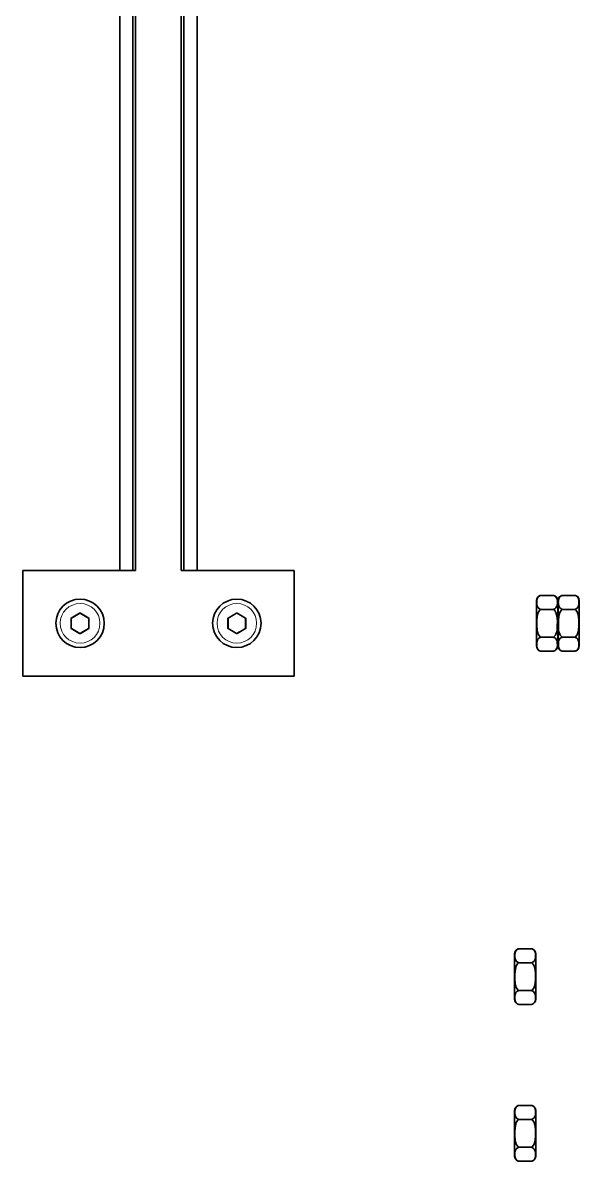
# Model space of a CAD drawing. Extents: x 155 to 1176, y 87 to 946.
# Drawn here: x 258.7 to 321.9, y 312.7 to 441.9 of the extents above; entities that cross this region are included whole.
import ezdxf

# ---------------------------------------------------------------- set-up
doc = ezdxf.new("R2010")
doc.units = 0

msp = doc.modelspace()

# ---------------------------------------------------------------- linework, layer by layer
at = {"color": 7, "lineweight": 35}
for p, q in [((269.75, 379.7), (269.75, 489)), ((271.25, 489), (271.25, 379.7)), ((271.55, 489), (271.55, 379.7)), ((276.74, 489), (276.74, 379.7)), ((277.04, 489), (277.04, 379.7)), ((278.54, 489), (278.54, 379.7))]:
    msp.add_line(p, q, dxfattribs=at)
at = {"color": 7, "lineweight": 35, "ltscale": 0.3}
for p, q in [((258.75, 379.7), (258.75, 367.7)), ((289.54, 379.7), (289.54, 367.7))]:
    msp.add_line(p, q, dxfattribs=at)
at = {"color": 7, "lineweight": 35, "ltscale": 0.275003}
for p, q in [((258.75, 379.7), (269.75, 379.7)), ((278.54, 379.7), (289.54, 379.7))]:
    msp.add_line(p, q, dxfattribs=at)
at = {"color": 7, "lineweight": 35, "ltscale": 0.0375}
for p, q in [((269.75, 379.7), (271.25, 379.7)), ((277.04, 379.7), (278.54, 379.7))]:
    msp.add_line(p, q, dxfattribs=at)
at = {"color": 7, "lineweight": 35, "ltscale": 0.0075}
for p, q in [((271.25, 379.7), (271.55, 379.7)), ((276.74, 379.7), (277.04, 379.7))]:
    msp.add_line(p, q, dxfattribs=at)
at = {"color": 7, "lineweight": 35, "ltscale": 0.009402}
for p, q in [((317.05, 376.28), (317.05, 375.9)), ((319.45, 376.28), (319.45, 375.9)), ((319.5, 376.28), (319.5, 375.9)), ((321.9, 376.28), (321.9, 375.9))]:
    msp.add_line(p, q, dxfattribs=at)
at = {"color": 7, "lineweight": 35, "ltscale": 0.001228}
for p, q in [((317.46, 376.85), (317.51, 376.86)), ((319.03, 376.85), (318.98, 376.86)), ((319.91, 376.85), (319.96, 376.86)), ((321.48, 376.85), (321.43, 376.86)), ((317.51, 370.54), (317.46, 370.56)), ((318.98, 370.54), (319.03, 370.56)), ((319.96, 370.54), (319.91, 370.56)), ((321.43, 370.54), (321.48, 370.56)), ((314.98, 336.75), (315.03, 336.76)), ((316.55, 336.75), (316.5, 336.76)), ((315.03, 330.44), (314.98, 330.46)), ((316.5, 330.44), (316.55, 330.46)), ((314.98, 318.96), (315.03, 318.97)), ((316.55, 318.96), (316.5, 318.97)), ((315.03, 312.65), (314.98, 312.66)), ((316.5, 312.65), (316.55, 312.66))]:
    msp.add_line(p, q, dxfattribs=at)
at = {"color": 7, "lineweight": 13, "ltscale": 0.039132}
for p, q in [((319.03, 376.85), (317.46, 376.85)), ((321.48, 376.85), (319.91, 376.85)), ((319.03, 375.32), (317.46, 375.32)), ((319.03, 375.23), (317.46, 375.23)), ((321.48, 375.32), (319.91, 375.32)), ((321.48, 375.23), (319.91, 375.23)), ((319.03, 372.17), (317.46, 372.17)), ((321.48, 372.17), (319.91, 372.17)), ((319.03, 372.09), (317.46, 372.09)), ((321.48, 372.09), (319.91, 372.09)), ((319.03, 370.56), (317.46, 370.56)), ((321.48, 370.56), (319.91, 370.56))]:
    msp.add_line(p, q, dxfattribs=at)
at = {"color": 7, "lineweight": 35, "ltscale": 0.036768}
for p, q in [((318.98, 376.86), (317.51, 376.86)), ((321.43, 376.86), (319.96, 376.86)), ((318.98, 370.54), (317.51, 370.54)), ((321.43, 370.54), (319.96, 370.54)), ((316.5, 336.76), (315.03, 336.76)), ((316.5, 330.44), (315.03, 330.44)), ((316.5, 318.97), (315.03, 318.97)), ((316.5, 312.65), (315.03, 312.65))]:
    msp.add_line(p, q, dxfattribs=at)
at = {"color": 7, "lineweight": 13, "ltscale": 0.027423}
msp.add_line((265.2, 374.89), (264.25, 374.34), dxfattribs=at)
at = {"color": 7, "lineweight": 35, "ltscale": 0.027424}
for p, q in [((265.22, 374.84), (264.27, 374.3)), ((266.22, 374.3), (265.27, 374.84)), ((283.01, 374.84), (282.06, 374.3)), ((284.01, 374.3), (283.06, 374.84)), ((264.25, 374.25), (264.25, 373.16)), ((266.25, 373.16), (266.25, 374.25)), ((282.04, 374.25), (282.04, 373.16)), ((284.04, 373.16), (284.04, 374.25))]:
    msp.add_line(p, q, dxfattribs=at)
at = {"color": 7, "lineweight": 13, "ltscale": 0.00125}
for p, q in [((265.2, 374.89), (265.22, 374.84)), ((265.3, 374.89), (265.27, 374.84)), ((282.99, 374.89), (283.01, 374.84)), ((283.09, 374.89), (283.06, 374.84)), ((264.2, 374.25), (264.25, 374.25)), ((264.25, 374.34), (264.27, 374.3)), ((266.25, 374.34), (266.22, 374.3)), ((266.3, 374.25), (266.25, 374.25)), ((281.99, 374.25), (282.04, 374.25)), ((282.04, 374.34), (282.06, 374.3)), ((284.04, 374.34), (284.01, 374.3)), ((284.09, 374.25), (284.04, 374.25)), ((264.2, 373.16), (264.25, 373.16)), ((264.25, 373.07), (264.27, 373.11)), ((265.2, 372.52), (265.22, 372.56)), ((265.3, 372.52), (265.27, 372.56)), ((266.25, 373.07), (266.22, 373.11)), ((266.3, 373.16), (266.25, 373.16)), ((281.99, 373.16), (282.04, 373.16)), ((282.04, 373.07), (282.06, 373.11)), ((282.99, 372.52), (283.01, 372.56)), ((283.09, 372.52), (283.06, 372.56)), ((284.04, 373.07), (284.01, 373.11)), ((284.09, 373.16), (284.04, 373.16))]:
    msp.add_line(p, q, dxfattribs=at)
at = {"color": 7, "lineweight": 13, "ltscale": 0.027424}
for p, q in [((266.25, 374.34), (265.3, 374.89)), ((282.99, 374.89), (282.04, 374.34)), ((284.04, 374.34), (283.09, 374.89)), ((264.2, 374.25), (264.2, 373.16)), ((266.3, 373.16), (266.3, 374.25)), ((281.99, 374.25), (281.99, 373.16)), ((284.09, 373.16), (284.09, 374.25)), ((264.25, 373.07), (265.2, 372.52))]:
    msp.add_line(p, q, dxfattribs=at)
at = {"color": 7, "lineweight": 35, "ltscale": 0.11937}
for p, q in [((317.05, 375.9), (317.05, 371.13)), ((319.45, 375.9), (319.45, 371.13)), ((319.5, 375.9), (319.5, 371.13)), ((321.9, 375.9), (321.9, 371.13)), ((314.56, 335.8), (314.56, 331.03)), ((316.96, 335.8), (316.96, 331.03)), ((314.56, 318.01), (314.56, 313.24)), ((316.96, 318.01), (316.96, 313.24))]:
    msp.add_line(p, q, dxfattribs=at)
at = {"color": 7, "lineweight": 13, "ltscale": 0.000750001}
for p, q in [((266.22, 374.23), (266.22, 374.26)), ((284.01, 374.23), (284.01, 374.26))]:
    msp.add_line(p, q, dxfattribs=at)
at = {"color": 7, "lineweight": 13, "ltscale": 0.000750008}
for p, q in [((264.27, 373.17), (264.28, 373.14)), ((282.07, 373.17), (282.07, 373.14))]:
    msp.add_line(p, q, dxfattribs=at)
at = {"color": 7, "lineweight": 35, "ltscale": 0.027425}
for p, q in [((264.27, 373.11), (265.22, 372.56)), ((265.27, 372.56), (266.22, 373.11)), ((282.06, 373.11), (283.01, 372.56)), ((283.06, 372.56), (284.01, 373.11))]:
    msp.add_line(p, q, dxfattribs=at)
at = {"color": 7, "lineweight": 13, "ltscale": 0.027425}
for p, q in [((265.3, 372.52), (266.25, 373.07)), ((282.04, 373.07), (282.99, 372.52)), ((283.09, 372.52), (284.04, 373.07))]:
    msp.add_line(p, q, dxfattribs=at)
at = {"color": 7, "lineweight": 35, "ltscale": 0.325}
for p, q in [((271.75, 367.7), (258.75, 367.7)), ((289.54, 367.7), (276.54, 367.7))]:
    msp.add_line(p, q, dxfattribs=at)
at = {"color": 7, "lineweight": 35, "ltscale": 0.119794}
msp.add_line((276.54, 367.7), (271.75, 367.7), dxfattribs=at)
at = {"color": 7, "lineweight": 35, "ltscale": 0.009401}
for p, q in [((314.56, 336.18), (314.56, 335.8)), ((316.96, 336.18), (316.96, 335.8)), ((314.56, 318.39), (314.56, 318.01)), ((316.96, 318.39), (316.96, 318.01))]:
    msp.add_line(p, q, dxfattribs=at)
at = {"color": 7, "lineweight": 13, "ltscale": 0.039131}
for p, q in [((316.55, 336.75), (314.98, 336.75)), ((316.55, 335.22), (314.98, 335.22)), ((316.55, 335.13), (314.98, 335.13)), ((316.55, 332.07), (314.98, 332.07)), ((316.55, 331.99), (314.98, 331.99)), ((316.55, 330.46), (314.98, 330.46)), ((316.55, 318.96), (314.98, 318.96)), ((316.55, 317.43), (314.98, 317.43)), ((316.55, 317.34), (314.98, 317.34)), ((316.55, 314.28), (314.98, 314.28)), ((316.55, 314.19), (314.98, 314.19)), ((316.55, 312.66), (314.98, 312.66))]:
    msp.add_line(p, q, dxfattribs=at)
at = {"color": 7, "lineweight": 35}
for points in [[(317.46, 376.85), (317.38, 376.82), (317.24, 376.7), (317.13, 376.52), (317.08, 376.22), (317.07, 376.05)], [(317.46, 375.32), (317.38, 375.36), (317.24, 375.47), (317.13, 375.66), (317.08, 375.95), (317.07, 376.05)], [(319.03, 376.85), (319.11, 376.82), (319.26, 376.7), (319.36, 376.52), (319.42, 376.22), (319.42, 376.05)], [(319.03, 375.32), (319.11, 375.36), (319.26, 375.47), (319.36, 375.66), (319.42, 375.95), (319.42, 376.05)], [(319.91, 376.85), (319.83, 376.82), (319.69, 376.7), (319.58, 376.52), (319.53, 376.22), (319.52, 376.05)], [(319.91, 375.32), (319.83, 375.36), (319.69, 375.47), (319.58, 375.66), (319.53, 375.95), (319.52, 376.05)], [(321.48, 376.85), (321.56, 376.82), (321.71, 376.7), (321.81, 376.52), (321.87, 376.22), (321.87, 376.05)], [(321.48, 375.32), (321.56, 375.36), (321.71, 375.47), (321.81, 375.66), (321.87, 375.95), (321.87, 376.05)], [(317.46, 375.23), (317.38, 375.16), (317.24, 374.94), (317.13, 374.56), (317.08, 373.98), (317.08, 373.37), (317.11, 372.96), (317.15, 372.75), (317.23, 372.48), (317.3, 372.35), (317.46, 372.17)], [(317.46, 375.23), (317.49, 375.26), (317.5, 375.3), (317.46, 375.32)], [(319.03, 375.23), (319, 375.26), (318.99, 375.3), (319.03, 375.32)], [(319.03, 375.23), (319.11, 375.16), (319.26, 374.94), (319.36, 374.56), (319.42, 373.98), (319.41, 373.37), (319.38, 372.96), (319.35, 372.75), (319.26, 372.48), (319.19, 372.35), (319.03, 372.17)], [(319.91, 375.23), (319.83, 375.16), (319.69, 374.94), (319.58, 374.56), (319.53, 373.98), (319.53, 373.37), (319.56, 372.96), (319.6, 372.75), (319.68, 372.48), (319.75, 372.35), (319.91, 372.17)], [(319.91, 375.23), (319.94, 375.26), (319.95, 375.3), (319.91, 375.32)], [(321.48, 375.23), (321.45, 375.26), (321.44, 375.3), (321.48, 375.32)], [(321.48, 375.23), (321.56, 375.16), (321.71, 374.94), (321.81, 374.56), (321.87, 373.98), (321.86, 373.37), (321.83, 372.96), (321.79, 372.75), (321.71, 372.48), (321.64, 372.35), (321.48, 372.17)], [(317.46, 372.17), (317.49, 372.15), (317.5, 372.11), (317.46, 372.09)], [(319.03, 372.17), (319, 372.15), (318.99, 372.11), (319.03, 372.09)], [(319.91, 372.17), (319.94, 372.15), (319.95, 372.11), (319.91, 372.09)], [(321.48, 372.17), (321.45, 372.15), (321.44, 372.11), (321.48, 372.09)], [(317.46, 370.56), (317.38, 370.59), (317.24, 370.71), (317.13, 370.89), (317.08, 371.18), (317.08, 371.49), (317.11, 371.69), (317.21, 371.9), (317.3, 372), (317.46, 372.09)], [(319.03, 370.56), (319.11, 370.59), (319.26, 370.71), (319.36, 370.89), (319.42, 371.18), (319.41, 371.49), (319.38, 371.69), (319.29, 371.9), (319.19, 372), (319.03, 372.09)], [(319.91, 370.56), (319.83, 370.59), (319.69, 370.71), (319.58, 370.89), (319.53, 371.18), (319.53, 371.49), (319.56, 371.69), (319.66, 371.9), (319.75, 372), (319.91, 372.09)], [(321.48, 370.56), (321.56, 370.59), (321.71, 370.71), (321.81, 370.89), (321.87, 371.18), (321.86, 371.49), (321.83, 371.69), (321.74, 371.9), (321.64, 372), (321.48, 372.09)], [(314.98, 336.75), (314.9, 336.71), (314.75, 336.6), (314.65, 336.41), (314.59, 336.12), (314.59, 335.95)], [(314.98, 335.22), (314.9, 335.25), (314.75, 335.37), (314.65, 335.55), (314.59, 335.84), (314.59, 335.95)], [(316.55, 336.75), (316.63, 336.71), (316.77, 336.6), (316.88, 336.41), (316.93, 336.12), (316.94, 335.95)], [(316.55, 335.22), (316.63, 335.25), (316.77, 335.37), (316.88, 335.55), (316.93, 335.84), (316.94, 335.95)], [(314.98, 335.13), (314.9, 335.06), (314.75, 334.83), (314.65, 334.46), (314.59, 333.88), (314.6, 333.27), (314.63, 332.86), (314.67, 332.65), (314.75, 332.38), (314.82, 332.25), (314.98, 332.07)], [(314.98, 335.13), (315.01, 335.16), (315.02, 335.2), (314.98, 335.22)], [(316.55, 335.13), (316.52, 335.16), (316.51, 335.2), (316.55, 335.22)], [(316.55, 335.13), (316.63, 335.06), (316.77, 334.83), (316.88, 334.46), (316.93, 333.88), (316.93, 333.27), (316.9, 332.86), (316.86, 332.65), (316.78, 332.38), (316.71, 332.25), (316.55, 332.07)], [(314.98, 332.07), (315.01, 332.05), (315.02, 332.01), (314.98, 331.99)], [(316.55, 332.07), (316.52, 332.05), (316.51, 332.01), (316.55, 331.99)], [(314.98, 330.46), (314.9, 330.49), (314.75, 330.61), (314.65, 330.79), (314.59, 331.08), (314.6, 331.39), (314.63, 331.59), (314.72, 331.8), (314.82, 331.9), (314.98, 331.99)], [(316.55, 330.46), (316.63, 330.49), (316.77, 330.61), (316.88, 330.79), (316.93, 331.08), (316.93, 331.39), (316.9, 331.59), (316.8, 331.8), (316.71, 331.9), (316.55, 331.99)], [(314.98, 318.96), (314.9, 318.92), (314.75, 318.81), (314.65, 318.62), (314.59, 318.33), (314.59, 318.16)], [(314.98, 317.43), (314.9, 317.46), (314.75, 317.58), (314.65, 317.76), (314.59, 318.05), (314.59, 318.16)], [(316.55, 318.96), (316.63, 318.92), (316.77, 318.81), (316.88, 318.62), (316.93, 318.33), (316.94, 318.16)], [(316.55, 317.43), (316.63, 317.46), (316.77, 317.58), (316.88, 317.76), (316.93, 318.05), (316.94, 318.16)], [(314.98, 317.34), (314.9, 317.27), (314.75, 317.04), (314.65, 316.67), (314.59, 316.09), (314.6, 315.48), (314.63, 315.07), (314.67, 314.86), (314.75, 314.59), (314.82, 314.46), (314.98, 314.28)], [(314.98, 317.34), (315.01, 317.36), (315.02, 317.4), (314.98, 317.43)], [(316.55, 317.34), (316.52, 317.36), (316.51, 317.4), (316.55, 317.43)], [(316.55, 317.34), (316.63, 317.27), (316.77, 317.04), (316.88, 316.67), (316.93, 316.09), (316.93, 315.48), (316.9, 315.07), (316.86, 314.86), (316.78, 314.59), (316.71, 314.46), (316.55, 314.28)], [(314.98, 312.66), (314.9, 312.7), (314.75, 312.81), (314.65, 313), (314.59, 313.29), (314.6, 313.6), (314.63, 313.8), (314.72, 314.01), (314.82, 314.1), (314.98, 314.19)], [(314.98, 314.28), (315.01, 314.26), (315.02, 314.22), (314.98, 314.19)], [(316.55, 314.28), (316.52, 314.26), (316.51, 314.22), (316.55, 314.19)], [(316.55, 312.66), (316.63, 312.7), (316.77, 312.81), (316.88, 313), (316.93, 313.29), (316.93, 313.6), (316.9, 313.8), (316.8, 314.01), (316.71, 314.1), (316.55, 314.19)]]:
    msp.add_lwpolyline(points, dxfattribs=at)
for centre in [(265.25, 373.7), (283.04, 373.7)]:
    msp.add_circle(centre, 2.75, dxfattribs=at)
at = {"color": 7, "lineweight": 13}
for centre in [(265.25, 373.7), (283.04, 373.7)]:
    msp.add_circle(centre, 2.25, dxfattribs=at)
at = {"color": 7, "lineweight": 35}
for centre, radius, start, end in [((317.65, 376.28), 0.6, 103.039, 180), ((318.85, 376.28), 0.6, 360, 76.961), ((320.1, 376.28), 0.6, 103.039, 180), ((321.3, 376.28), 0.6, 360, 76.961), ((265.25, 374.8), 0.05, 60, 120), ((283.04, 374.8), 0.05, 60, 120), ((264.3, 374.25), 0.05, 120, 180), ((266.2, 374.25), 0.05, 0, 60), ((282.09, 374.25), 0.05, 120, 180), ((283.99, 374.25), 0.05, 0, 60), ((264.3, 373.16), 0.05, 180, 240), ((265.25, 372.61), 0.05, 240, 300), ((266.2, 373.16), 0.05, 300, 360), ((282.09, 373.16), 0.05, 180, 240), ((283.04, 372.61), 0.05, 240, 300), ((283.99, 373.16), 0.05, 300, 360), ((317.65, 371.13), 0.6, 180, 256.961), ((318.85, 371.13), 0.6, 283.039, 0), ((320.1, 371.13), 0.6, 180, 256.961), ((321.3, 371.13), 0.6, 283.039, 0), ((315.16, 336.18), 0.6, 103.039, 180), ((316.36, 336.18), 0.6, 360, 76.961), ((315.16, 331.03), 0.6, 180, 256.961), ((316.36, 331.03), 0.6, 283.039, 0), ((315.16, 318.39), 0.6, 103.039, 180), ((316.36, 318.39), 0.6, 360, 76.961), ((315.16, 313.24), 0.6, 180, 256.961), ((316.36, 313.24), 0.6, 283.039, 0)]:
    msp.add_arc(centre, radius, start, end, dxfattribs=at)
at = {"color": 7, "lineweight": 13}
for centre, radius, start, end in [((288.16, 334.02), 46.8, 119.3132, 120.6868), ((265.25, 374.8), 0.1, 60, 120), ((265.22, 374.81), 0.0333, 23.2811, 78.5588), ((242.06, 333.55), 47.34, 59.321, 60.6789), ((305.95, 334.02), 46.8, 119.3132, 120.6868), ((283.04, 374.8), 0.1, 60, 120), ((283.01, 374.81), 0.0333, 23.2811, 78.5588), ((259.86, 333.55), 47.34, 59.321, 60.6789), ((264.3, 374.25), 0.1, 120, 180), ((264.27, 374.23), 0.0333, 83.2811, 138.5588), ((264.3, 374.29), 0.0333, 161.4413, 216.7189), ((310.65, 373.7), 46.38, 179.3084, 180.6574), ((266.19, 374.29), 0.0333, 323.2811, 18.5588), ((219.84, 373.7), 46.38, 359.3084, 0.6574), ((266.2, 374.25), 0.1, 0, 60), ((282.09, 374.25), 0.1, 120, 180), ((282.06, 374.23), 0.0333, 83.2811, 138.5588), ((282.09, 374.29), 0.0333, 161.4413, 216.7189), ((328.44, 373.7), 46.38, 179.3084, 180.6574), ((283.98, 374.29), 0.0333, 323.2811, 18.5588), ((237.63, 373.7), 46.38, 359.3084, 0.6574), ((283.99, 374.25), 0.1, 0, 60), ((264.3, 373.16), 0.1, 180, 240), ((264.3, 373.12), 0.0333, 143.2811, 198.5588), ((288.16, 413.39), 46.8, 239.3132, 240.6867), ((265.25, 372.61), 0.1, 240, 300), ((242.33, 413.39), 46.8, 299.3132, 300.6868), ((265.28, 372.6), 0.0333, 203.281, 258.5588), ((266.22, 373.18), 0.0333, 263.2811, 318.5588), ((266.2, 373.16), 0.1, 300, 360), ((282.09, 373.16), 0.1, 180, 240), ((282.09, 373.12), 0.0333, 143.2811, 198.5588), ((305.95, 413.39), 46.8, 239.3132, 240.6867), ((283.04, 372.61), 0.1, 240, 300), ((260.12, 413.39), 46.8, 299.3132, 300.6868), ((283.07, 372.6), 0.0333, 203.281, 258.5588), ((284.01, 373.18), 0.0333, 263.2811, 318.5588), ((283.99, 373.16), 0.1, 300, 360)]:
    msp.add_arc(centre, radius, start, end, dxfattribs=at)
for centre, major_axis, start_param, end_param in [((265.25, 374.8), (0.025, 0.0433), 6.283185, 7.406149), ((283.04, 374.8), (0.025, 0.0433), 6.283185, 7.406149), ((265.25, 372.61), (-0.025, -0.0433), 6.283185, 7.406149), ((266.2, 373.16), (0.025, -0.0433), 0, 1.122964), ((283.04, 372.61), (-0.025, -0.0433), 6.283185, 7.406149), ((283.99, 373.16), (0.025, -0.0433), 0, 1.122964)]:
    msp.add_ellipse(centre, major_axis=major_axis, ratio=0.27735, start_param=start_param, end_param=end_param, dxfattribs=at)

doc.saveas('drawing.dxf')
